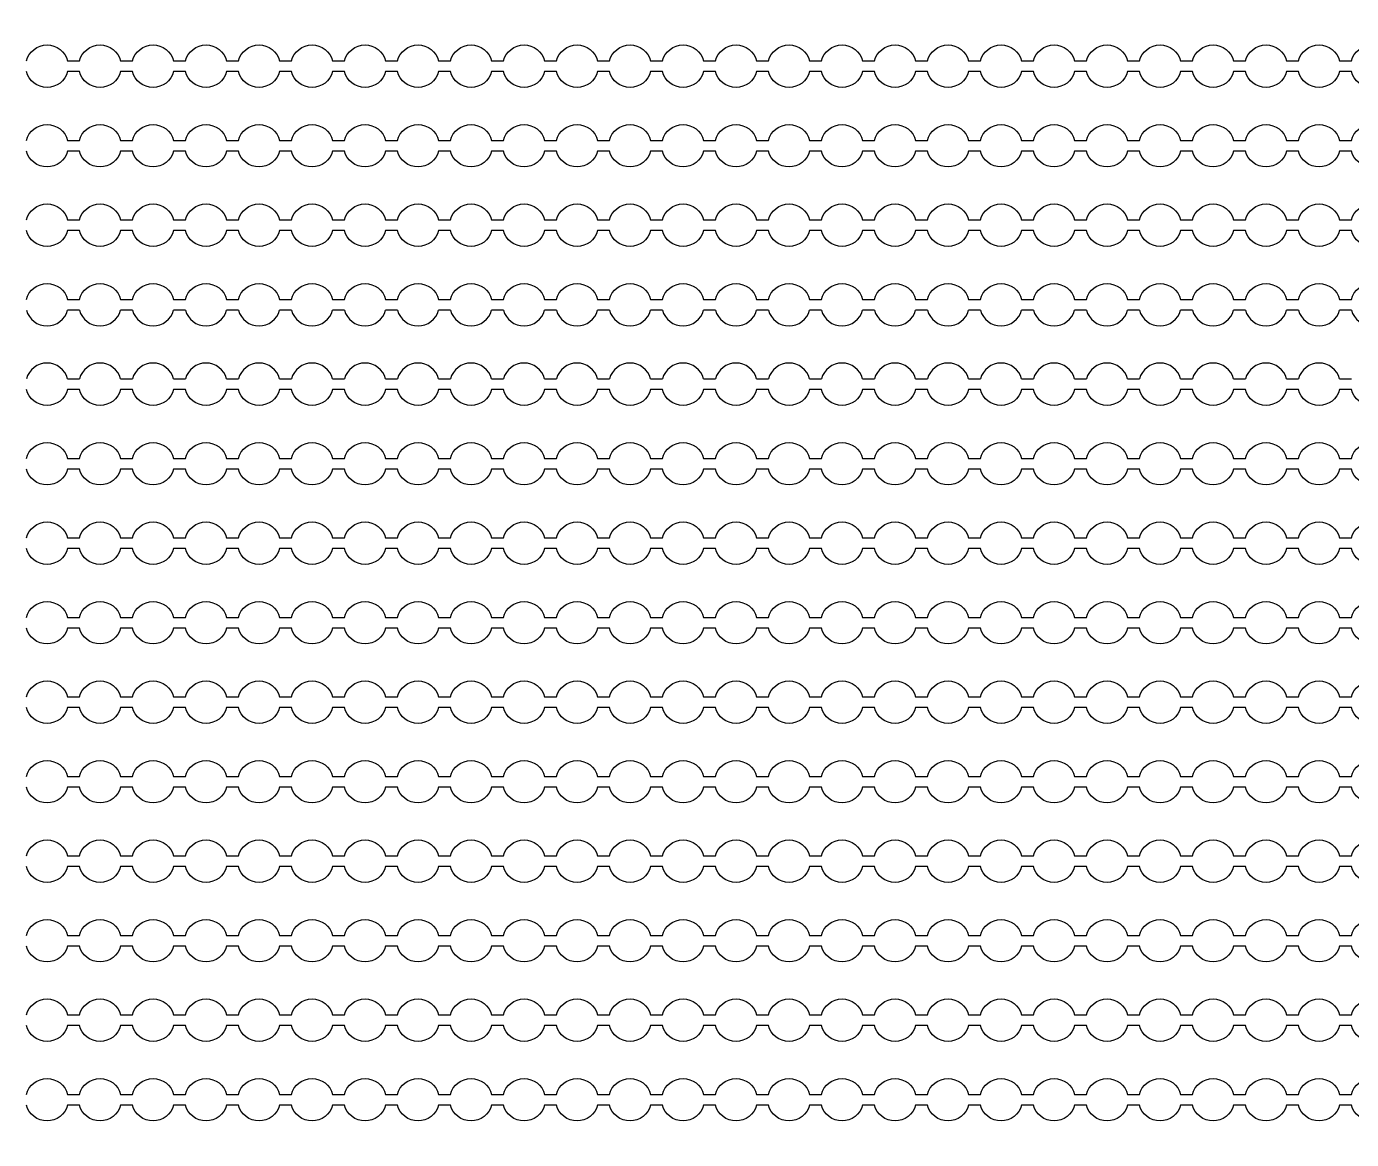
# Model space of a CAD drawing. Extents: x 4056 to 105656, y 4120 to 105720.
# Drawn here: x 57808 to 59058, y 49671 to 50721 of the extents above; entities that cross this region are included whole.
import ezdxf

# ---------------------------------------------------------------- set-up
doc = ezdxf.new("R2010")
doc.units = 13
doc.header["$MEASUREMENT"] = 0
doc.layers.add('Main Layer', color=7, linetype='Continuous', lineweight=0)

msp = doc.modelspace()

# ---------------------------------------------------------------- linework, layer by layer
for p, q in [((57857.7, 50453.9), (57846.5, 50453.9)), ((57907.7, 50453.9), (57896.5, 50453.9)), ((57957.7, 50453.9), (57946.5, 50453.9)), ((58007.7, 50453.9), (57996.5, 50453.9)), ((58057.7, 50453.9), (58046.5, 50453.9)), ((58107.7, 50453.9), (58096.5, 50453.9)), ((58157.7, 50453.9), (58146.5, 50453.9)), ((58207.7, 50453.9), (58196.5, 50453.9)), ((58257.7, 50453.9), (58246.5, 50453.9)), ((58307.7, 50453.9), (58296.5, 50453.9)), ((58357.7, 50453.9), (58346.5, 50453.9)), ((58407.7, 50453.9), (58396.5, 50453.9)), ((58457.7, 50453.9), (58446.5, 50453.9)), ((58507.7, 50453.9), (58496.5, 50453.9)), ((58557.7, 50453.9), (58546.5, 50453.9)), ((58607.7, 50453.9), (58596.5, 50453.9)), ((58657.7, 50453.9), (58646.5, 50453.9)), ((58707.7, 50453.9), (58696.5, 50453.9)), ((58757.7, 50453.9), (58746.5, 50453.9)), ((58807.7, 50453.9), (58796.5, 50453.9)), ((58857.7, 50453.9), (58846.5, 50453.9)), ((58907.7, 50453.9), (58896.5, 50453.9)), ((58957.7, 50453.9), (58946.5, 50453.9)), ((59007.7, 50453.9), (58996.5, 50453.9)), ((59057.7, 50453.9), (59046.5, 50453.9)), ((57846.5, 50388.9), (57857.7, 50388.9)), ((57896.5, 50388.9), (57907.7, 50388.9)), ((57946.5, 50388.9), (57957.7, 50388.9)), ((57996.5, 50388.9), (58007.7, 50388.9)), ((58046.5, 50388.9), (58057.7, 50388.9)), ((58096.5, 50388.9), (58107.7, 50388.9)), ((58146.5, 50388.9), (58157.7, 50388.9)), ((58196.5, 50388.9), (58207.7, 50388.9)), ((58246.5, 50388.9), (58257.7, 50388.9)), ((58296.5, 50388.9), (58307.7, 50388.9)), ((58346.5, 50388.9), (58357.7, 50388.9)), ((58396.5, 50388.9), (58407.7, 50388.9)), ((58446.5, 50388.9), (58457.7, 50388.9)), ((58496.5, 50388.9), (58507.7, 50388.9)), ((58546.5, 50388.9), (58557.7, 50388.9)), ((58596.5, 50388.9), (58607.7, 50388.9)), ((58646.5, 50388.9), (58657.7, 50388.9)), ((58696.5, 50388.9), (58707.7, 50388.9)), ((58746.5, 50388.9), (58757.7, 50388.9)), ((58796.5, 50388.9), (58807.7, 50388.9)), ((58846.5, 50388.9), (58857.7, 50388.9)), ((58896.5, 50388.9), (58907.7, 50388.9)), ((58946.5, 50388.9), (58957.7, 50388.9)), ((58996.5, 50388.9), (59007.7, 50388.9)), ((59046.5, 50388.9), (59057.7, 50388.9))]:
    msp.add_line(p, q)
for points in [[(57807.7, 50688.9, -0.774597), (57846.5, 50688.9), (57857.7, 50688.9, -0.774597), (57896.5, 50688.9), (57907.7, 50688.9, -0.774597), (57946.5, 50688.9), (57957.7, 50688.9, -0.774597), (57996.5, 50688.9), (58007.7, 50688.9, -0.774597), (58046.5, 50688.9), (58057.7, 50688.9, -0.774597), (58096.5, 50688.9), (58107.7, 50688.9, -0.774597), (58146.5, 50688.9), (58157.7, 50688.9, -0.774597), (58196.5, 50688.9), (58207.7, 50688.9, -0.774597), (58246.5, 50688.9), (58257.7, 50688.9, -0.774597), (58296.5, 50688.9), (58307.7, 50688.9, -0.774597), (58346.5, 50688.9), (58357.7, 50688.9, -0.774597), (58396.5, 50688.9), (58407.7, 50688.9, -0.774597), (58446.5, 50688.9), (58457.7, 50688.9, -0.774597), (58496.5, 50688.9), (58507.7, 50688.9, -0.774597), (58546.5, 50688.9), (58557.7, 50688.9, -0.774597), (58596.5, 50688.9), (58607.7, 50688.9, -0.774597), (58646.5, 50688.9), (58657.7, 50688.9, -0.774597), (58696.5, 50688.9), (58707.7, 50688.9, -0.774597), (58746.5, 50688.9), (58757.7, 50688.9, -0.774597), (58796.5, 50688.9), (58807.7, 50688.9, -0.774597), (58846.5, 50688.9), (58857.7, 50688.9, -0.774597), (58896.5, 50688.9), (58907.7, 50688.9, -0.774597), (58946.5, 50688.9), (58957.7, 50688.9, -0.774597), (58996.5, 50688.9), (59007.7, 50688.9, -0.774597), (59046.5, 50688.9), (59057.7, 50688.9, -0.774597), (59096.5, 50688.9)], [(59096.5, 50678.9, -0.774597), (59057.7, 50678.9), (59046.5, 50678.9, -0.774597), (59007.7, 50678.9), (58996.5, 50678.9, -0.774597), (58957.7, 50678.9), (58946.5, 50678.9, -0.774597), (58907.7, 50678.9), (58896.5, 50678.9, -0.774597), (58857.7, 50678.9), (58846.5, 50678.9, -0.774597), (58807.7, 50678.9), (58796.5, 50678.9, -0.774597), (58757.7, 50678.9), (58746.5, 50678.9, -0.774597), (58707.7, 50678.9), (58696.5, 50678.9, -0.774597), (58657.7, 50678.9), (58646.5, 50678.9, -0.774597), (58607.7, 50678.9), (58596.5, 50678.9, -0.774597), (58557.7, 50678.9), (58546.5, 50678.9, -0.774597), (58507.7, 50678.9), (58496.5, 50678.9, -0.774597), (58457.7, 50678.9), (58446.5, 50678.9, -0.774597), (58407.7, 50678.9), (58396.5, 50678.9, -0.774597), (58357.7, 50678.9), (58346.5, 50678.9, -0.774597), (58307.7, 50678.9), (58296.5, 50678.9, -0.774597), (58257.7, 50678.9), (58246.5, 50678.9, -0.774597), (58207.7, 50678.9), (58196.5, 50678.9, -0.774597), (58157.7, 50678.9), (58146.5, 50678.9, -0.774597), (58107.7, 50678.9), (58096.5, 50678.9, -0.774597), (58057.7, 50678.9), (58046.5, 50678.9, -0.774597), (58007.7, 50678.9), (57996.5, 50678.9, -0.774597), (57957.7, 50678.9), (57946.5, 50678.9, -0.774597), (57907.7, 50678.9), (57896.5, 50678.9, -0.774597), (57857.7, 50678.9), (57846.5, 50678.9, -0.774597), (57807.7, 50678.9)], [(57807.7, 50613.9, -0.774597), (57846.5, 50613.9), (57857.7, 50613.9, -0.774597), (57896.5, 50613.9), (57907.7, 50613.9, -0.774597), (57946.5, 50613.9), (57957.7, 50613.9, -0.774597), (57996.5, 50613.9), (58007.7, 50613.9, -0.774597), (58046.5, 50613.9), (58057.7, 50613.9, -0.774597), (58096.5, 50613.9), (58107.7, 50613.9, -0.774597), (58146.5, 50613.9), (58157.7, 50613.9, -0.774597), (58196.5, 50613.9), (58207.7, 50613.9, -0.774597), (58246.5, 50613.9), (58257.7, 50613.9, -0.774597), (58296.5, 50613.9), (58307.7, 50613.9, -0.774597), (58346.5, 50613.9), (58357.7, 50613.9, -0.774597), (58396.5, 50613.9), (58407.7, 50613.9, -0.774597), (58446.5, 50613.9), (58457.7, 50613.9, -0.774597), (58496.5, 50613.9), (58507.7, 50613.9, -0.774597), (58546.5, 50613.9), (58557.7, 50613.9, -0.774597), (58596.5, 50613.9), (58607.7, 50613.9, -0.774597), (58646.5, 50613.9), (58657.7, 50613.9, -0.774597), (58696.5, 50613.9), (58707.7, 50613.9, -0.774597), (58746.5, 50613.9), (58757.7, 50613.9, -0.774597), (58796.5, 50613.9), (58807.7, 50613.9, -0.774597), (58846.5, 50613.9), (58857.7, 50613.9, -0.774597), (58896.5, 50613.9), (58907.7, 50613.9, -0.774597), (58946.5, 50613.9), (58957.7, 50613.9, -0.774597), (58996.5, 50613.9), (59007.7, 50613.9, -0.774597), (59046.5, 50613.9), (59057.7, 50613.9, -0.774597), (59096.5, 50613.9)], [(59096.5, 50603.9, -0.774597), (59057.7, 50603.9), (59046.5, 50603.9, -0.774597), (59007.7, 50603.9), (58996.5, 50603.9, -0.774597), (58957.7, 50603.9), (58946.5, 50603.9, -0.774597), (58907.7, 50603.9), (58896.5, 50603.9, -0.774597), (58857.7, 50603.9), (58846.5, 50603.9, -0.774597), (58807.7, 50603.9), (58796.5, 50603.9, -0.774597), (58757.7, 50603.9), (58746.5, 50603.9, -0.774597), (58707.7, 50603.9), (58696.5, 50603.9, -0.774597), (58657.7, 50603.9), (58646.5, 50603.9, -0.774597), (58607.7, 50603.9), (58596.5, 50603.9, -0.774597), (58557.7, 50603.9), (58546.5, 50603.9, -0.774597), (58507.7, 50603.9), (58496.5, 50603.9, -0.774597), (58457.7, 50603.9), (58446.5, 50603.9, -0.774597), (58407.7, 50603.9), (58396.5, 50603.9, -0.774597), (58357.7, 50603.9), (58346.5, 50603.9, -0.774597), (58307.7, 50603.9), (58296.5, 50603.9, -0.774597), (58257.7, 50603.9), (58246.5, 50603.9, -0.774597), (58207.7, 50603.9), (58196.5, 50603.9, -0.774597), (58157.7, 50603.9), (58146.5, 50603.9, -0.774597), (58107.7, 50603.9), (58096.5, 50603.9, -0.774597), (58057.7, 50603.9), (58046.5, 50603.9, -0.774597), (58007.7, 50603.9), (57996.5, 50603.9, -0.774597), (57957.7, 50603.9), (57946.5, 50603.9, -0.774597), (57907.7, 50603.9), (57896.5, 50603.9, -0.774597), (57857.7, 50603.9), (57846.5, 50603.9, -0.774597), (57807.7, 50603.9)], [(57807.7, 50538.9, -0.774597), (57846.5, 50538.9), (57857.7, 50538.9, -0.774597), (57896.5, 50538.9), (57907.7, 50538.9, -0.774597), (57946.5, 50538.9), (57957.7, 50538.9, -0.774597), (57996.5, 50538.9), (58007.7, 50538.9, -0.774597), (58046.5, 50538.9), (58057.7, 50538.9, -0.774597), (58096.5, 50538.9), (58107.7, 50538.9, -0.774597), (58146.5, 50538.9), (58157.7, 50538.9, -0.774597), (58196.5, 50538.9), (58207.7, 50538.9, -0.774597), (58246.5, 50538.9), (58257.7, 50538.9, -0.774597), (58296.5, 50538.9), (58307.7, 50538.9, -0.774597), (58346.5, 50538.9), (58357.7, 50538.9, -0.774597), (58396.5, 50538.9), (58407.7, 50538.9, -0.774597), (58446.5, 50538.9), (58457.7, 50538.9, -0.774597), (58496.5, 50538.9), (58507.7, 50538.9, -0.774597), (58546.5, 50538.9), (58557.7, 50538.9, -0.774597), (58596.5, 50538.9), (58607.7, 50538.9, -0.774597), (58646.5, 50538.9), (58657.7, 50538.9, -0.774597), (58696.5, 50538.9), (58707.7, 50538.9, -0.774597), (58746.5, 50538.9), (58757.7, 50538.9, -0.774597), (58796.5, 50538.9), (58807.7, 50538.9, -0.774597), (58846.5, 50538.9), (58857.7, 50538.9, -0.774597), (58896.5, 50538.9), (58907.7, 50538.9, -0.774597), (58946.5, 50538.9), (58957.7, 50538.9, -0.774597), (58996.5, 50538.9), (59007.7, 50538.9, -0.774597), (59046.5, 50538.9), (59057.7, 50538.9, -0.774597), (59096.5, 50538.9)], [(59096.5, 50528.9, -0.774597), (59057.7, 50528.9), (59046.5, 50528.9, -0.774597), (59007.7, 50528.9), (58996.5, 50528.9, -0.774597), (58957.7, 50528.9), (58946.5, 50528.9, -0.774597), (58907.7, 50528.9), (58896.5, 50528.9, -0.774597), (58857.7, 50528.9), (58846.5, 50528.9, -0.774597), (58807.7, 50528.9), (58796.5, 50528.9, -0.774597), (58757.7, 50528.9), (58746.5, 50528.9, -0.774597), (58707.7, 50528.9), (58696.5, 50528.9, -0.774597), (58657.7, 50528.9), (58646.5, 50528.9, -0.774597), (58607.7, 50528.9), (58596.5, 50528.9, -0.774597), (58557.7, 50528.9), (58546.5, 50528.9, -0.774597), (58507.7, 50528.9), (58496.5, 50528.9, -0.774597), (58457.7, 50528.9), (58446.5, 50528.9, -0.774597), (58407.7, 50528.9), (58396.5, 50528.9, -0.774597), (58357.7, 50528.9), (58346.5, 50528.9, -0.774597), (58307.7, 50528.9), (58296.5, 50528.9, -0.774597), (58257.7, 50528.9), (58246.5, 50528.9, -0.774597), (58207.7, 50528.9), (58196.5, 50528.9, -0.774597), (58157.7, 50528.9), (58146.5, 50528.9, -0.774597), (58107.7, 50528.9), (58096.5, 50528.9, -0.774597), (58057.7, 50528.9), (58046.5, 50528.9, -0.774597), (58007.7, 50528.9), (57996.5, 50528.9, -0.774597), (57957.7, 50528.9), (57946.5, 50528.9, -0.774597), (57907.7, 50528.9), (57896.5, 50528.9, -0.774597), (57857.7, 50528.9), (57846.5, 50528.9, -0.774597), (57807.7, 50528.9)], [(57807.7, 50463.9, -0.774597), (57846.5, 50463.9), (57857.7, 50463.9, -0.774597), (57896.5, 50463.9), (57907.7, 50463.9, -0.774597), (57946.5, 50463.9), (57957.7, 50463.9, -0.774597), (57996.5, 50463.9), (58007.7, 50463.9, -0.774597), (58046.5, 50463.9), (58057.7, 50463.9, -0.774597), (58096.5, 50463.9), (58107.7, 50463.9, -0.774597), (58146.5, 50463.9), (58157.7, 50463.9, -0.774597), (58196.5, 50463.9), (58207.7, 50463.9, -0.774597), (58246.5, 50463.9), (58257.7, 50463.9, -0.774597), (58296.5, 50463.9), (58307.7, 50463.9, -0.774597), (58346.5, 50463.9), (58357.7, 50463.9, -0.774597), (58396.5, 50463.9), (58407.7, 50463.9, -0.774597), (58446.5, 50463.9), (58457.7, 50463.9, -0.774597), (58496.5, 50463.9), (58507.7, 50463.9, -0.774597), (58546.5, 50463.9), (58557.7, 50463.9, -0.774597), (58596.5, 50463.9), (58607.7, 50463.9, -0.774597), (58646.5, 50463.9), (58657.7, 50463.9, -0.774597), (58696.5, 50463.9), (58707.7, 50463.9, -0.774597), (58746.5, 50463.9), (58757.7, 50463.9, -0.774597), (58796.5, 50463.9), (58807.7, 50463.9, -0.774597), (58846.5, 50463.9), (58857.7, 50463.9, -0.774597), (58896.5, 50463.9), (58907.7, 50463.9, -0.774597), (58946.5, 50463.9), (58957.7, 50463.9, -0.774597), (58996.5, 50463.9), (59007.7, 50463.9, -0.774597), (59046.5, 50463.9), (59057.7, 50463.9, -0.774597), (59096.5, 50463.9)], [(59096.5, 50378.9, -0.774597), (59057.7, 50378.9), (59046.5, 50378.9, -0.774597), (59007.7, 50378.9), (58996.5, 50378.9, -0.774597), (58957.7, 50378.9), (58946.5, 50378.9, -0.774597), (58907.7, 50378.9), (58896.5, 50378.9, -0.774597), (58857.7, 50378.9), (58846.5, 50378.9, -0.774597), (58807.7, 50378.9), (58796.5, 50378.9, -0.774597), (58757.7, 50378.9), (58746.5, 50378.9, -0.774597), (58707.7, 50378.9), (58696.5, 50378.9, -0.774597), (58657.7, 50378.9), (58646.5, 50378.9, -0.774597), (58607.7, 50378.9), (58596.5, 50378.9, -0.774597), (58557.7, 50378.9), (58546.5, 50378.9, -0.774597), (58507.7, 50378.9), (58496.5, 50378.9, -0.774597), (58457.7, 50378.9), (58446.5, 50378.9, -0.774597), (58407.7, 50378.9), (58396.5, 50378.9, -0.774597), (58357.7, 50378.9), (58346.5, 50378.9, -0.774597), (58307.7, 50378.9), (58296.5, 50378.9, -0.774597), (58257.7, 50378.9), (58246.5, 50378.9, -0.774597), (58207.7, 50378.9), (58196.5, 50378.9, -0.774597), (58157.7, 50378.9), (58146.5, 50378.9, -0.774597), (58107.7, 50378.9), (58096.5, 50378.9, -0.774597), (58057.7, 50378.9), (58046.5, 50378.9, -0.774597), (58007.7, 50378.9), (57996.5, 50378.9, -0.774597), (57957.7, 50378.9), (57946.5, 50378.9, -0.774597), (57907.7, 50378.9), (57896.5, 50378.9, -0.774597), (57857.7, 50378.9), (57846.5, 50378.9, -0.774597), (57807.7, 50378.9)], [(57807.7, 50313.9, -0.774597), (57846.5, 50313.9), (57857.7, 50313.9, -0.774597), (57896.5, 50313.9), (57907.7, 50313.9, -0.774597), (57946.5, 50313.9), (57957.7, 50313.9, -0.774597), (57996.5, 50313.9), (58007.7, 50313.9, -0.774597), (58046.5, 50313.9), (58057.7, 50313.9, -0.774597), (58096.5, 50313.9), (58107.7, 50313.9, -0.774597), (58146.5, 50313.9), (58157.7, 50313.9, -0.774597), (58196.5, 50313.9), (58207.7, 50313.9, -0.774597), (58246.5, 50313.9), (58257.7, 50313.9, -0.774597), (58296.5, 50313.9), (58307.7, 50313.9, -0.774597), (58346.5, 50313.9), (58357.7, 50313.9, -0.774597), (58396.5, 50313.9), (58407.7, 50313.9, -0.774597), (58446.5, 50313.9), (58457.7, 50313.9, -0.774597), (58496.5, 50313.9), (58507.7, 50313.9, -0.774597), (58546.5, 50313.9), (58557.7, 50313.9, -0.774597), (58596.5, 50313.9), (58607.7, 50313.9, -0.774597), (58646.5, 50313.9), (58657.7, 50313.9, -0.774597), (58696.5, 50313.9), (58707.7, 50313.9, -0.774597), (58746.5, 50313.9), (58757.7, 50313.9, -0.774597), (58796.5, 50313.9), (58807.7, 50313.9, -0.774597), (58846.5, 50313.9), (58857.7, 50313.9, -0.774597), (58896.5, 50313.9), (58907.7, 50313.9, -0.774597), (58946.5, 50313.9), (58957.7, 50313.9, -0.774597), (58996.5, 50313.9), (59007.7, 50313.9, -0.774597), (59046.5, 50313.9), (59057.7, 50313.9, -0.774597), (59096.5, 50313.9)], [(59096.5, 50303.9, -0.774597), (59057.7, 50303.9), (59046.5, 50303.9, -0.774597), (59007.7, 50303.9), (58996.5, 50303.9, -0.774597), (58957.7, 50303.9), (58946.5, 50303.9, -0.774597), (58907.7, 50303.9), (58896.5, 50303.9, -0.774597), (58857.7, 50303.9), (58846.5, 50303.9, -0.774597), (58807.7, 50303.9), (58796.5, 50303.9, -0.774597), (58757.7, 50303.9), (58746.5, 50303.9, -0.774597), (58707.7, 50303.9), (58696.5, 50303.9, -0.774597), (58657.7, 50303.9), (58646.5, 50303.9, -0.774597), (58607.7, 50303.9), (58596.5, 50303.9, -0.774597), (58557.7, 50303.9), (58546.5, 50303.9, -0.774597), (58507.7, 50303.9), (58496.5, 50303.9, -0.774597), (58457.7, 50303.9), (58446.5, 50303.9, -0.774597), (58407.7, 50303.9), (58396.5, 50303.9, -0.774597), (58357.7, 50303.9), (58346.5, 50303.9, -0.774597), (58307.7, 50303.9), (58296.5, 50303.9, -0.774597), (58257.7, 50303.9), (58246.5, 50303.9, -0.774597), (58207.7, 50303.9), (58196.5, 50303.9, -0.774597), (58157.7, 50303.9), (58146.5, 50303.9, -0.774597), (58107.7, 50303.9), (58096.5, 50303.9, -0.774597), (58057.7, 50303.9), (58046.5, 50303.9, -0.774597), (58007.7, 50303.9), (57996.5, 50303.9, -0.774597), (57957.7, 50303.9), (57946.5, 50303.9, -0.774597), (57907.7, 50303.9), (57896.5, 50303.9, -0.774597), (57857.7, 50303.9), (57846.5, 50303.9, -0.774597), (57807.7, 50303.9)], [(57807.7, 50238.9, -0.774597), (57846.5, 50238.9), (57857.7, 50238.9, -0.774597), (57896.5, 50238.9), (57907.7, 50238.9, -0.774597), (57946.5, 50238.9), (57957.7, 50238.9, -0.774597), (57996.5, 50238.9), (58007.7, 50238.9, -0.774597), (58046.5, 50238.9), (58057.7, 50238.9, -0.774597), (58096.5, 50238.9), (58107.7, 50238.9, -0.774597), (58146.5, 50238.9), (58157.7, 50238.9, -0.774597), (58196.5, 50238.9), (58207.7, 50238.9, -0.774597), (58246.5, 50238.9), (58257.7, 50238.9, -0.774597), (58296.5, 50238.9), (58307.7, 50238.9, -0.774597), (58346.5, 50238.9), (58357.7, 50238.9, -0.774597), (58396.5, 50238.9), (58407.7, 50238.9, -0.774597), (58446.5, 50238.9), (58457.7, 50238.9, -0.774597), (58496.5, 50238.9), (58507.7, 50238.9, -0.774597), (58546.5, 50238.9), (58557.7, 50238.9, -0.774597), (58596.5, 50238.9), (58607.7, 50238.9, -0.774597), (58646.5, 50238.9), (58657.7, 50238.9, -0.774597), (58696.5, 50238.9), (58707.7, 50238.9, -0.774597), (58746.5, 50238.9), (58757.7, 50238.9, -0.774597), (58796.5, 50238.9), (58807.7, 50238.9, -0.774597), (58846.5, 50238.9), (58857.7, 50238.9, -0.774597), (58896.5, 50238.9), (58907.7, 50238.9, -0.774597), (58946.5, 50238.9), (58957.7, 50238.9, -0.774597), (58996.5, 50238.9), (59007.7, 50238.9, -0.774597), (59046.5, 50238.9), (59057.7, 50238.9, -0.774597), (59096.5, 50238.9)], [(59096.5, 50228.9, -0.774597), (59057.7, 50228.9), (59046.5, 50228.9, -0.774597), (59007.7, 50228.9), (58996.5, 50228.9, -0.774597), (58957.7, 50228.9), (58946.5, 50228.9, -0.774597), (58907.7, 50228.9), (58896.5, 50228.9, -0.774597), (58857.7, 50228.9), (58846.5, 50228.9, -0.774597), (58807.7, 50228.9), (58796.5, 50228.9, -0.774597), (58757.7, 50228.9), (58746.5, 50228.9, -0.774597), (58707.7, 50228.9), (58696.5, 50228.9, -0.774597), (58657.7, 50228.9), (58646.5, 50228.9, -0.774597), (58607.7, 50228.9), (58596.5, 50228.9, -0.774597), (58557.7, 50228.9), (58546.5, 50228.9, -0.774597), (58507.7, 50228.9), (58496.5, 50228.9, -0.774597), (58457.7, 50228.9), (58446.5, 50228.9, -0.774597), (58407.7, 50228.9), (58396.5, 50228.9, -0.774597), (58357.7, 50228.9), (58346.5, 50228.9, -0.774597), (58307.7, 50228.9), (58296.5, 50228.9, -0.774597), (58257.7, 50228.9), (58246.5, 50228.9, -0.774597), (58207.7, 50228.9), (58196.5, 50228.9, -0.774597), (58157.7, 50228.9), (58146.5, 50228.9, -0.774597), (58107.7, 50228.9), (58096.5, 50228.9, -0.774597), (58057.7, 50228.9), (58046.5, 50228.9, -0.774597), (58007.7, 50228.9), (57996.5, 50228.9, -0.774597), (57957.7, 50228.9), (57946.5, 50228.9, -0.774597), (57907.7, 50228.9), (57896.5, 50228.9, -0.774597), (57857.7, 50228.9), (57846.5, 50228.9, -0.774597), (57807.7, 50228.9)], [(57807.7, 50163.9, -0.774597), (57846.5, 50163.9), (57857.7, 50163.9, -0.774597), (57896.5, 50163.9), (57907.7, 50163.9, -0.774597), (57946.5, 50163.9), (57957.7, 50163.9, -0.774597), (57996.5, 50163.9), (58007.7, 50163.9, -0.774597), (58046.5, 50163.9), (58057.7, 50163.9, -0.774597), (58096.5, 50163.9), (58107.7, 50163.9, -0.774597), (58146.5, 50163.9), (58157.7, 50163.9, -0.774597), (58196.5, 50163.9), (58207.7, 50163.9, -0.774597), (58246.5, 50163.9), (58257.7, 50163.9, -0.774597), (58296.5, 50163.9), (58307.7, 50163.9, -0.774597), (58346.5, 50163.9), (58357.7, 50163.9, -0.774597), (58396.5, 50163.9), (58407.7, 50163.9, -0.774597), (58446.5, 50163.9), (58457.7, 50163.9, -0.774597), (58496.5, 50163.9), (58507.7, 50163.9, -0.774597), (58546.5, 50163.9), (58557.7, 50163.9, -0.774597), (58596.5, 50163.9), (58607.7, 50163.9, -0.774597), (58646.5, 50163.9), (58657.7, 50163.9, -0.774597), (58696.5, 50163.9), (58707.7, 50163.9, -0.774597), (58746.5, 50163.9), (58757.7, 50163.9, -0.774597), (58796.5, 50163.9), (58807.7, 50163.9, -0.774597), (58846.5, 50163.9), (58857.7, 50163.9, -0.774597), (58896.5, 50163.9), (58907.7, 50163.9, -0.774597), (58946.5, 50163.9), (58957.7, 50163.9, -0.774597), (58996.5, 50163.9), (59007.7, 50163.9, -0.774597), (59046.5, 50163.9), (59057.7, 50163.9, -0.774597), (59096.5, 50163.9)], [(59096.5, 50153.9, -0.774597), (59057.7, 50153.9), (59046.5, 50153.9, -0.774597), (59007.7, 50153.9), (58996.5, 50153.9, -0.774597), (58957.7, 50153.9), (58946.5, 50153.9, -0.774597), (58907.7, 50153.9), (58896.5, 50153.9, -0.774597), (58857.7, 50153.9), (58846.5, 50153.9, -0.774597), (58807.7, 50153.9), (58796.5, 50153.9, -0.774597), (58757.7, 50153.9), (58746.5, 50153.9, -0.774597), (58707.7, 50153.9), (58696.5, 50153.9, -0.774597), (58657.7, 50153.9), (58646.5, 50153.9, -0.774597), (58607.7, 50153.9), (58596.5, 50153.9, -0.774597), (58557.7, 50153.9), (58546.5, 50153.9, -0.774597), (58507.7, 50153.9), (58496.5, 50153.9, -0.774597), (58457.7, 50153.9), (58446.5, 50153.9, -0.774597), (58407.7, 50153.9), (58396.5, 50153.9, -0.774597), (58357.7, 50153.9), (58346.5, 50153.9, -0.774597), (58307.7, 50153.9), (58296.5, 50153.9, -0.774597), (58257.7, 50153.9), (58246.5, 50153.9, -0.774597), (58207.7, 50153.9), (58196.5, 50153.9, -0.774597), (58157.7, 50153.9), (58146.5, 50153.9, -0.774597), (58107.7, 50153.9), (58096.5, 50153.9, -0.774597), (58057.7, 50153.9), (58046.5, 50153.9, -0.774597), (58007.7, 50153.9), (57996.5, 50153.9, -0.774597), (57957.7, 50153.9), (57946.5, 50153.9, -0.774597), (57907.7, 50153.9), (57896.5, 50153.9, -0.774597), (57857.7, 50153.9), (57846.5, 50153.9, -0.774597), (57807.7, 50153.9)], [(57807.7, 50088.9, -0.774597), (57846.5, 50088.9), (57857.7, 50088.9, -0.774597), (57896.5, 50088.9), (57907.7, 50088.9, -0.774597), (57946.5, 50088.9), (57957.7, 50088.9, -0.774597), (57996.5, 50088.9), (58007.7, 50088.9, -0.774597), (58046.5, 50088.9), (58057.7, 50088.9, -0.774597), (58096.5, 50088.9), (58107.7, 50088.9, -0.774597), (58146.5, 50088.9), (58157.7, 50088.9, -0.774597), (58196.5, 50088.9), (58207.7, 50088.9, -0.774597), (58246.5, 50088.9), (58257.7, 50088.9, -0.774597), (58296.5, 50088.9), (58307.7, 50088.9, -0.774597), (58346.5, 50088.9), (58357.7, 50088.9, -0.774597), (58396.5, 50088.9), (58407.7, 50088.9, -0.774597), (58446.5, 50088.9), (58457.7, 50088.9, -0.774597), (58496.5, 50088.9), (58507.7, 50088.9, -0.774597), (58546.5, 50088.9), (58557.7, 50088.9, -0.774597), (58596.5, 50088.9), (58607.7, 50088.9, -0.774597), (58646.5, 50088.9), (58657.7, 50088.9, -0.774597), (58696.5, 50088.9), (58707.7, 50088.9, -0.774597), (58746.5, 50088.9), (58757.7, 50088.9, -0.774597), (58796.5, 50088.9), (58807.7, 50088.9, -0.774597), (58846.5, 50088.9), (58857.7, 50088.9, -0.774597), (58896.5, 50088.9), (58907.7, 50088.9, -0.774597), (58946.5, 50088.9), (58957.7, 50088.9, -0.774597), (58996.5, 50088.9), (59007.7, 50088.9, -0.774597), (59046.5, 50088.9), (59057.7, 50088.9, -0.774597), (59096.5, 50088.9)], [(59096.5, 50078.9, -0.774597), (59057.7, 50078.9), (59046.5, 50078.9, -0.774597), (59007.7, 50078.9), (58996.5, 50078.9, -0.774597), (58957.7, 50078.9), (58946.5, 50078.9, -0.774597), (58907.7, 50078.9), (58896.5, 50078.9, -0.774597), (58857.7, 50078.9), (58846.5, 50078.9, -0.774597), (58807.7, 50078.9), (58796.5, 50078.9, -0.774597), (58757.7, 50078.9), (58746.5, 50078.9, -0.774597), (58707.7, 50078.9), (58696.5, 50078.9, -0.774597), (58657.7, 50078.9), (58646.5, 50078.9, -0.774597), (58607.7, 50078.9), (58596.5, 50078.9, -0.774597), (58557.7, 50078.9), (58546.5, 50078.9, -0.774597), (58507.7, 50078.9), (58496.5, 50078.9, -0.774597), (58457.7, 50078.9), (58446.5, 50078.9, -0.774597), (58407.7, 50078.9), (58396.5, 50078.9, -0.774597), (58357.7, 50078.9), (58346.5, 50078.9, -0.774597), (58307.7, 50078.9), (58296.5, 50078.9, -0.774597), (58257.7, 50078.9), (58246.5, 50078.9, -0.774597), (58207.7, 50078.9), (58196.5, 50078.9, -0.774597), (58157.7, 50078.9), (58146.5, 50078.9, -0.774597), (58107.7, 50078.9), (58096.5, 50078.9, -0.774597), (58057.7, 50078.9), (58046.5, 50078.9, -0.774597), (58007.7, 50078.9), (57996.5, 50078.9, -0.774597), (57957.7, 50078.9), (57946.5, 50078.9, -0.774597), (57907.7, 50078.9), (57896.5, 50078.9, -0.774597), (57857.7, 50078.9), (57846.5, 50078.9, -0.774597), (57807.7, 50078.9)], [(57807.7, 50013.9, -0.774597), (57846.5, 50013.9), (57857.7, 50013.9, -0.774597), (57896.5, 50013.9), (57907.7, 50013.9, -0.774597), (57946.5, 50013.9), (57957.7, 50013.9, -0.774597), (57996.5, 50013.9), (58007.7, 50013.9, -0.774597), (58046.5, 50013.9), (58057.7, 50013.9, -0.774597), (58096.5, 50013.9), (58107.7, 50013.9, -0.774597), (58146.5, 50013.9), (58157.7, 50013.9, -0.774597), (58196.5, 50013.9), (58207.7, 50013.9, -0.774597), (58246.5, 50013.9), (58257.7, 50013.9, -0.774597), (58296.5, 50013.9), (58307.7, 50013.9, -0.774597), (58346.5, 50013.9), (58357.7, 50013.9, -0.774597), (58396.5, 50013.9), (58407.7, 50013.9, -0.774597), (58446.5, 50013.9), (58457.7, 50013.9, -0.774597), (58496.5, 50013.9), (58507.7, 50013.9, -0.774597), (58546.5, 50013.9), (58557.7, 50013.9, -0.774597), (58596.5, 50013.9), (58607.7, 50013.9, -0.774597), (58646.5, 50013.9), (58657.7, 50013.9, -0.774597), (58696.5, 50013.9), (58707.7, 50013.9, -0.774597), (58746.5, 50013.9), (58757.7, 50013.9, -0.774597), (58796.5, 50013.9), (58807.7, 50013.9, -0.774597), (58846.5, 50013.9), (58857.7, 50013.9, -0.774597), (58896.5, 50013.9), (58907.7, 50013.9, -0.774597), (58946.5, 50013.9), (58957.7, 50013.9, -0.774597), (58996.5, 50013.9), (59007.7, 50013.9, -0.774597), (59046.5, 50013.9), (59057.7, 50013.9, -0.774597), (59096.5, 50013.9)], [(59096.5, 50003.9, -0.774597), (59057.7, 50003.9), (59046.5, 50003.9, -0.774597), (59007.7, 50003.9), (58996.5, 50003.9, -0.774597), (58957.7, 50003.9), (58946.5, 50003.9, -0.774597), (58907.7, 50003.9), (58896.5, 50003.9, -0.774597), (58857.7, 50003.9), (58846.5, 50003.9, -0.774597), (58807.7, 50003.9), (58796.5, 50003.9, -0.774597), (58757.7, 50003.9), (58746.5, 50003.9, -0.774597), (58707.7, 50003.9), (58696.5, 50003.9, -0.774597), (58657.7, 50003.9), (58646.5, 50003.9, -0.774597), (58607.7, 50003.9), (58596.5, 50003.9, -0.774597), (58557.7, 50003.9), (58546.5, 50003.9, -0.774597), (58507.7, 50003.9), (58496.5, 50003.9, -0.774597), (58457.7, 50003.9), (58446.5, 50003.9, -0.774597), (58407.7, 50003.9), (58396.5, 50003.9, -0.774597), (58357.7, 50003.9), (58346.5, 50003.9, -0.774597), (58307.7, 50003.9), (58296.5, 50003.9, -0.774597), (58257.7, 50003.9), (58246.5, 50003.9, -0.774597), (58207.7, 50003.9), (58196.5, 50003.9, -0.774597), (58157.7, 50003.9), (58146.5, 50003.9, -0.774597), (58107.7, 50003.9), (58096.5, 50003.9, -0.774597), (58057.7, 50003.9), (58046.5, 50003.9, -0.774597), (58007.7, 50003.9), (57996.5, 50003.9, -0.774597), (57957.7, 50003.9), (57946.5, 50003.9, -0.774597), (57907.7, 50003.9), (57896.5, 50003.9, -0.774597), (57857.7, 50003.9), (57846.5, 50003.9, -0.774597), (57807.7, 50003.9)], [(57807.7, 49938.9, -0.774597), (57846.5, 49938.9), (57857.7, 49938.9, -0.774597), (57896.5, 49938.9), (57907.7, 49938.9, -0.774597), (57946.5, 49938.9), (57957.7, 49938.9, -0.774597), (57996.5, 49938.9), (58007.7, 49938.9, -0.774597), (58046.5, 49938.9), (58057.7, 49938.9, -0.774597), (58096.5, 49938.9), (58107.7, 49938.9, -0.774597), (58146.5, 49938.9), (58157.7, 49938.9, -0.774597), (58196.5, 49938.9), (58207.7, 49938.9, -0.774597), (58246.5, 49938.9), (58257.7, 49938.9, -0.774597), (58296.5, 49938.9), (58307.7, 49938.9, -0.774597), (58346.5, 49938.9), (58357.7, 49938.9, -0.774597), (58396.5, 49938.9), (58407.7, 49938.9, -0.774597), (58446.5, 49938.9), (58457.7, 49938.9, -0.774597), (58496.5, 49938.9), (58507.7, 49938.9, -0.774597), (58546.5, 49938.9), (58557.7, 49938.9, -0.774597), (58596.5, 49938.9), (58607.7, 49938.9, -0.774597), (58646.5, 49938.9), (58657.7, 49938.9, -0.774597), (58696.5, 49938.9), (58707.7, 49938.9, -0.774597), (58746.5, 49938.9), (58757.7, 49938.9, -0.774597), (58796.5, 49938.9), (58807.7, 49938.9, -0.774597), (58846.5, 49938.9), (58857.7, 49938.9, -0.774597), (58896.5, 49938.9), (58907.7, 49938.9, -0.774597), (58946.5, 49938.9), (58957.7, 49938.9, -0.774597), (58996.5, 49938.9), (59007.7, 49938.9, -0.774597), (59046.5, 49938.9), (59057.7, 49938.9, -0.774597), (59096.5, 49938.9)], [(59096.5, 49928.9, -0.774597), (59057.7, 49928.9), (59046.5, 49928.9, -0.774597), (59007.7, 49928.9), (58996.5, 49928.9, -0.774597), (58957.7, 49928.9), (58946.5, 49928.9, -0.774597), (58907.7, 49928.9), (58896.5, 49928.9, -0.774597), (58857.7, 49928.9), (58846.5, 49928.9, -0.774597), (58807.7, 49928.9), (58796.5, 49928.9, -0.774597), (58757.7, 49928.9), (58746.5, 49928.9, -0.774597), (58707.7, 49928.9), (58696.5, 49928.9, -0.774597), (58657.7, 49928.9), (58646.5, 49928.9, -0.774597), (58607.7, 49928.9), (58596.5, 49928.9, -0.774597), (58557.7, 49928.9), (58546.5, 49928.9, -0.774597), (58507.7, 49928.9), (58496.5, 49928.9, -0.774597), (58457.7, 49928.9), (58446.5, 49928.9, -0.774597), (58407.7, 49928.9), (58396.5, 49928.9, -0.774597), (58357.7, 49928.9), (58346.5, 49928.9, -0.774597), (58307.7, 49928.9), (58296.5, 49928.9, -0.774597), (58257.7, 49928.9), (58246.5, 49928.9, -0.774597), (58207.7, 49928.9), (58196.5, 49928.9, -0.774597), (58157.7, 49928.9), (58146.5, 49928.9, -0.774597), (58107.7, 49928.9), (58096.5, 49928.9, -0.774597), (58057.7, 49928.9), (58046.5, 49928.9, -0.774597), (58007.7, 49928.9), (57996.5, 49928.9, -0.774597), (57957.7, 49928.9), (57946.5, 49928.9, -0.774597), (57907.7, 49928.9), (57896.5, 49928.9, -0.774597), (57857.7, 49928.9), (57846.5, 49928.9, -0.774597), (57807.7, 49928.9)], [(57807.7, 49863.9, -0.774597), (57846.5, 49863.9), (57857.7, 49863.9, -0.774597), (57896.5, 49863.9), (57907.7, 49863.9, -0.774597), (57946.5, 49863.9), (57957.7, 49863.9, -0.774597), (57996.5, 49863.9), (58007.7, 49863.9, -0.774597), (58046.5, 49863.9), (58057.7, 49863.9, -0.774597), (58096.5, 49863.9), (58107.7, 49863.9, -0.774597), (58146.5, 49863.9), (58157.7, 49863.9, -0.774597), (58196.5, 49863.9), (58207.7, 49863.9, -0.774597), (58246.5, 49863.9), (58257.7, 49863.9, -0.774597), (58296.5, 49863.9), (58307.7, 49863.9, -0.774597), (58346.5, 49863.9), (58357.7, 49863.9, -0.774597), (58396.5, 49863.9), (58407.7, 49863.9, -0.774597), (58446.5, 49863.9), (58457.7, 49863.9, -0.774597), (58496.5, 49863.9), (58507.7, 49863.9, -0.774597), (58546.5, 49863.9), (58557.7, 49863.9, -0.774597), (58596.5, 49863.9), (58607.7, 49863.9, -0.774597), (58646.5, 49863.9), (58657.7, 49863.9, -0.774597), (58696.5, 49863.9), (58707.7, 49863.9, -0.774597), (58746.5, 49863.9), (58757.7, 49863.9, -0.774597), (58796.5, 49863.9), (58807.7, 49863.9, -0.774597), (58846.5, 49863.9), (58857.7, 49863.9, -0.774597), (58896.5, 49863.9), (58907.7, 49863.9, -0.774597), (58946.5, 49863.9), (58957.7, 49863.9, -0.774597), (58996.5, 49863.9), (59007.7, 49863.9, -0.774597), (59046.5, 49863.9), (59057.7, 49863.9, -0.774597), (59096.5, 49863.9)], [(59096.5, 49853.9, -0.774597), (59057.7, 49853.9), (59046.5, 49853.9, -0.774597), (59007.7, 49853.9), (58996.5, 49853.9, -0.774597), (58957.7, 49853.9), (58946.5, 49853.9, -0.774597), (58907.7, 49853.9), (58896.5, 49853.9, -0.774597), (58857.7, 49853.9), (58846.5, 49853.9, -0.774597), (58807.7, 49853.9), (58796.5, 49853.9, -0.774597), (58757.7, 49853.9), (58746.5, 49853.9, -0.774597), (58707.7, 49853.9), (58696.5, 49853.9, -0.774597), (58657.7, 49853.9), (58646.5, 49853.9, -0.774597), (58607.7, 49853.9), (58596.5, 49853.9, -0.774597), (58557.7, 49853.9), (58546.5, 49853.9, -0.774597), (58507.7, 49853.9), (58496.5, 49853.9, -0.774597), (58457.7, 49853.9), (58446.5, 49853.9, -0.774597), (58407.7, 49853.9), (58396.5, 49853.9, -0.774597), (58357.7, 49853.9), (58346.5, 49853.9, -0.774597), (58307.7, 49853.9), (58296.5, 49853.9, -0.774597), (58257.7, 49853.9), (58246.5, 49853.9, -0.774597), (58207.7, 49853.9), (58196.5, 49853.9, -0.774597), (58157.7, 49853.9), (58146.5, 49853.9, -0.774597), (58107.7, 49853.9), (58096.5, 49853.9, -0.774597), (58057.7, 49853.9), (58046.5, 49853.9, -0.774597), (58007.7, 49853.9), (57996.5, 49853.9, -0.774597), (57957.7, 49853.9), (57946.5, 49853.9, -0.774597), (57907.7, 49853.9), (57896.5, 49853.9, -0.774597), (57857.7, 49853.9), (57846.5, 49853.9, -0.774597), (57807.7, 49853.9)], [(57807.7, 49788.9, -0.774597), (57846.5, 49788.9), (57857.7, 49788.9, -0.774597), (57896.5, 49788.9), (57907.7, 49788.9, -0.774597), (57946.5, 49788.9), (57957.7, 49788.9, -0.774597), (57996.5, 49788.9), (58007.7, 49788.9, -0.774597), (58046.5, 49788.9), (58057.7, 49788.9, -0.774597), (58096.5, 49788.9), (58107.7, 49788.9, -0.774597), (58146.5, 49788.9), (58157.7, 49788.9, -0.774597), (58196.5, 49788.9), (58207.7, 49788.9, -0.774597), (58246.5, 49788.9), (58257.7, 49788.9, -0.774597), (58296.5, 49788.9), (58307.7, 49788.9, -0.774597), (58346.5, 49788.9), (58357.7, 49788.9, -0.774597), (58396.5, 49788.9), (58407.7, 49788.9, -0.774597), (58446.5, 49788.9), (58457.7, 49788.9, -0.774597), (58496.5, 49788.9), (58507.7, 49788.9, -0.774597), (58546.5, 49788.9), (58557.7, 49788.9, -0.774597), (58596.5, 49788.9), (58607.7, 49788.9, -0.774597), (58646.5, 49788.9), (58657.7, 49788.9, -0.774597), (58696.5, 49788.9), (58707.7, 49788.9, -0.774597), (58746.5, 49788.9), (58757.7, 49788.9, -0.774597), (58796.5, 49788.9), (58807.7, 49788.9, -0.774597), (58846.5, 49788.9), (58857.7, 49788.9, -0.774597), (58896.5, 49788.9), (58907.7, 49788.9, -0.774597), (58946.5, 49788.9), (58957.7, 49788.9, -0.774597), (58996.5, 49788.9), (59007.7, 49788.9, -0.774597), (59046.5, 49788.9), (59057.7, 49788.9, -0.774597), (59096.5, 49788.9)], [(59096.5, 49778.9, -0.774597), (59057.7, 49778.9), (59046.5, 49778.9, -0.774597), (59007.7, 49778.9), (58996.5, 49778.9, -0.774597), (58957.7, 49778.9), (58946.5, 49778.9, -0.774597), (58907.7, 49778.9), (58896.5, 49778.9, -0.774597), (58857.7, 49778.9), (58846.5, 49778.9, -0.774597), (58807.7, 49778.9), (58796.5, 49778.9, -0.774597), (58757.7, 49778.9), (58746.5, 49778.9, -0.774597), (58707.7, 49778.9), (58696.5, 49778.9, -0.774597), (58657.7, 49778.9), (58646.5, 49778.9, -0.774597), (58607.7, 49778.9), (58596.5, 49778.9, -0.774597), (58557.7, 49778.9), (58546.5, 49778.9, -0.774597), (58507.7, 49778.9), (58496.5, 49778.9, -0.774597), (58457.7, 49778.9), (58446.5, 49778.9, -0.774597), (58407.7, 49778.9), (58396.5, 49778.9, -0.774597), (58357.7, 49778.9), (58346.5, 49778.9, -0.774597), (58307.7, 49778.9), (58296.5, 49778.9, -0.774597), (58257.7, 49778.9), (58246.5, 49778.9, -0.774597), (58207.7, 49778.9), (58196.5, 49778.9, -0.774597), (58157.7, 49778.9), (58146.5, 49778.9, -0.774597), (58107.7, 49778.9), (58096.5, 49778.9, -0.774597), (58057.7, 49778.9), (58046.5, 49778.9, -0.774597), (58007.7, 49778.9), (57996.5, 49778.9, -0.774597), (57957.7, 49778.9), (57946.5, 49778.9, -0.774597), (57907.7, 49778.9), (57896.5, 49778.9, -0.774597), (57857.7, 49778.9), (57846.5, 49778.9, -0.774597), (57807.7, 49778.9)], [(57807.7, 49713.9, -0.774597), (57846.5, 49713.9), (57857.7, 49713.9, -0.774597), (57896.5, 49713.9), (57907.7, 49713.9, -0.774597), (57946.5, 49713.9), (57957.7, 49713.9, -0.774597), (57996.5, 49713.9), (58007.7, 49713.9, -0.774597), (58046.5, 49713.9), (58057.7, 49713.9, -0.774597), (58096.5, 49713.9), (58107.7, 49713.9, -0.774597), (58146.5, 49713.9), (58157.7, 49713.9, -0.774597), (58196.5, 49713.9), (58207.7, 49713.9, -0.774597), (58246.5, 49713.9), (58257.7, 49713.9, -0.774597), (58296.5, 49713.9), (58307.7, 49713.9, -0.774597), (58346.5, 49713.9), (58357.7, 49713.9, -0.774597), (58396.5, 49713.9), (58407.7, 49713.9, -0.774597), (58446.5, 49713.9), (58457.7, 49713.9, -0.774597), (58496.5, 49713.9), (58507.7, 49713.9, -0.774597), (58546.5, 49713.9), (58557.7, 49713.9, -0.774597), (58596.5, 49713.9), (58607.7, 49713.9, -0.774597), (58646.5, 49713.9), (58657.7, 49713.9, -0.774597), (58696.5, 49713.9), (58707.7, 49713.9, -0.774597), (58746.5, 49713.9), (58757.7, 49713.9, -0.774597), (58796.5, 49713.9), (58807.7, 49713.9, -0.774597), (58846.5, 49713.9), (58857.7, 49713.9, -0.774597), (58896.5, 49713.9), (58907.7, 49713.9, -0.774597), (58946.5, 49713.9), (58957.7, 49713.9, -0.774597), (58996.5, 49713.9), (59007.7, 49713.9, -0.774597), (59046.5, 49713.9), (59057.7, 49713.9, -0.774597), (59096.5, 49713.9)], [(59096.5, 49703.9, -0.774597), (59057.7, 49703.9), (59046.5, 49703.9, -0.774597), (59007.7, 49703.9), (58996.5, 49703.9, -0.774597), (58957.7, 49703.9), (58946.5, 49703.9, -0.774597), (58907.7, 49703.9), (58896.5, 49703.9, -0.774597), (58857.7, 49703.9), (58846.5, 49703.9, -0.774597), (58807.7, 49703.9), (58796.5, 49703.9, -0.774597), (58757.7, 49703.9), (58746.5, 49703.9, -0.774597), (58707.7, 49703.9), (58696.5, 49703.9, -0.774597), (58657.7, 49703.9), (58646.5, 49703.9, -0.774597), (58607.7, 49703.9), (58596.5, 49703.9, -0.774597), (58557.7, 49703.9), (58546.5, 49703.9, -0.774597), (58507.7, 49703.9), (58496.5, 49703.9, -0.774597), (58457.7, 49703.9), (58446.5, 49703.9, -0.774597), (58407.7, 49703.9), (58396.5, 49703.9, -0.774597), (58357.7, 49703.9), (58346.5, 49703.9, -0.774597), (58307.7, 49703.9), (58296.5, 49703.9, -0.774597), (58257.7, 49703.9), (58246.5, 49703.9, -0.774597), (58207.7, 49703.9), (58196.5, 49703.9, -0.774597), (58157.7, 49703.9), (58146.5, 49703.9, -0.774597), (58107.7, 49703.9), (58096.5, 49703.9, -0.774597), (58057.7, 49703.9), (58046.5, 49703.9, -0.774597), (58007.7, 49703.9), (57996.5, 49703.9, -0.774597), (57957.7, 49703.9), (57946.5, 49703.9, -0.774597), (57907.7, 49703.9), (57896.5, 49703.9, -0.774597), (57857.7, 49703.9), (57846.5, 49703.9, -0.774597), (57807.7, 49703.9)]]:
    msp.add_lwpolyline(points, format="xyb")
for centre, start, end in [((57827.1, 50458.9), 194.4775, 345.5225), ((57877.1, 50458.9), 194.4775, 345.5225), ((57927.1, 50458.9), 194.4775, 345.5225), ((57977.1, 50458.9), 194.4775, 345.5225), ((58027.1, 50458.9), 194.4775, 345.5225), ((58077.1, 50458.9), 194.4775, 345.5225), ((58127.1, 50458.9), 194.4775, 345.5225), ((58177.1, 50458.9), 194.4775, 345.5225), ((58227.1, 50458.9), 194.4775, 345.5225), ((58277.1, 50458.9), 194.4775, 345.5225), ((58327.1, 50458.9), 194.4775, 345.5225), ((58377.1, 50458.9), 194.4775, 345.5225), ((58427.1, 50458.9), 194.4775, 345.5225), ((58477.1, 50458.9), 194.4775, 345.5225), ((58527.1, 50458.9), 194.4775, 345.5225), ((58577.1, 50458.9), 194.4775, 345.5225), ((58627.1, 50458.9), 194.4775, 345.5225), ((58677.1, 50458.9), 194.4775, 345.5225), ((58727.1, 50458.9), 194.4775, 345.5225), ((58777.1, 50458.9), 194.4775, 345.5225), ((58827.1, 50458.9), 194.4775, 345.5225), ((58877.1, 50458.9), 194.4775, 345.5225), ((58927.1, 50458.9), 194.4775, 345.5225), ((58977.1, 50458.9), 194.4775, 345.5225), ((59027.1, 50458.9), 194.4775, 345.5225), ((59077.1, 50458.9), 194.4775, 345.5225), ((57827.1, 50383.9), 14.4775, 165.5225), ((57877.1, 50383.9), 14.4775, 165.5225), ((57927.1, 50383.9), 14.4775, 165.5225), ((57977.1, 50383.9), 14.4775, 165.5225), ((58027.1, 50383.9), 14.4775, 165.5225), ((58077.1, 50383.9), 14.4775, 165.5225), ((58127.1, 50383.9), 14.4775, 165.5225), ((58177.1, 50383.9), 14.4775, 165.5225), ((58227.1, 50383.9), 14.4775, 165.5225), ((58277.1, 50383.9), 14.4775, 165.5225), ((58327.1, 50383.9), 14.4775, 165.5225), ((58377.1, 50383.9), 14.4775, 165.5225), ((58427.1, 50383.9), 14.4775, 165.5225), ((58477.1, 50383.9), 14.4775, 165.5225), ((58527.1, 50383.9), 14.4775, 165.5225), ((58577.1, 50383.9), 14.4775, 165.5225), ((58627.1, 50383.9), 14.4775, 165.5225), ((58677.1, 50383.9), 14.4775, 165.5225), ((58727.1, 50383.9), 14.4775, 165.5225), ((58777.1, 50383.9), 14.4775, 165.5225), ((58827.1, 50383.9), 14.4775, 165.5225), ((58877.1, 50383.9), 14.4775, 165.5225), ((58927.1, 50383.9), 14.4775, 165.5225), ((58977.1, 50383.9), 14.4775, 165.5225), ((59027.1, 50383.9), 14.4775, 165.5225)]:
    msp.add_arc(centre, 20, start, end)
at = {"layer": 'Main Layer'}
msp.add_circle((54856, 54920.5), 50800, dxfattribs=at)

doc.saveas('drawing.dxf')
